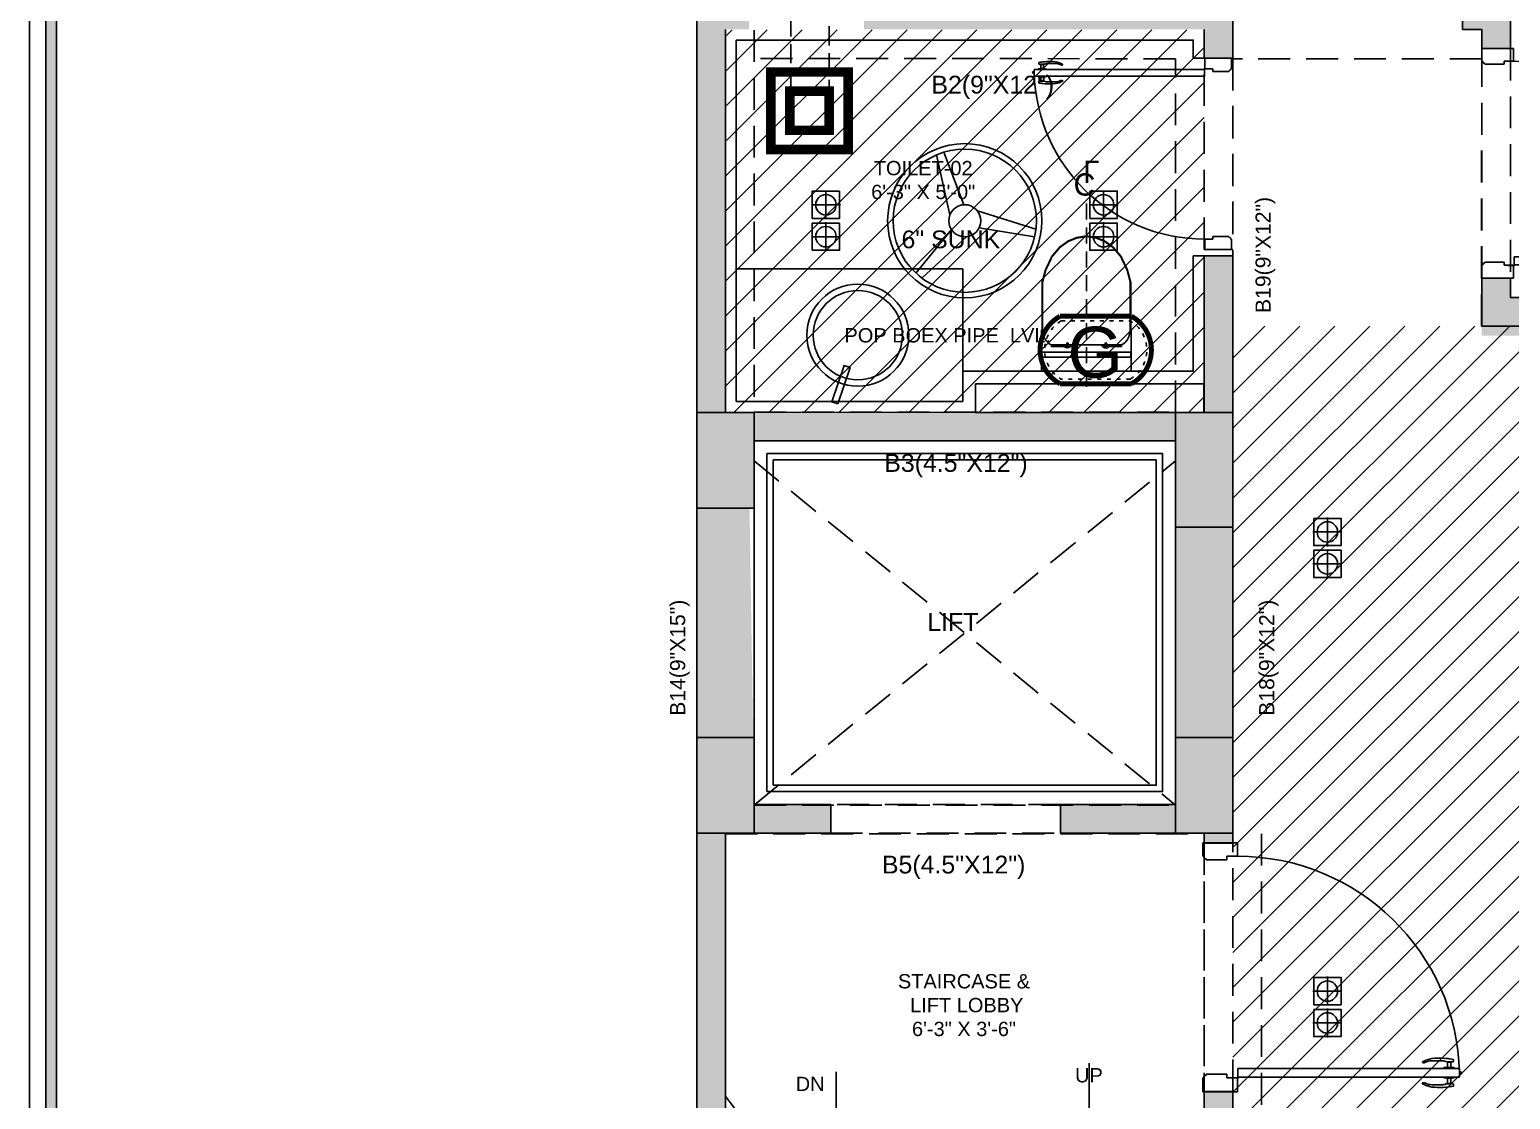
# Model space of a CAD drawing. Extents: x 374263 to 374793, y -84373 to -83661.
# Drawn here: x 374263.5 to 374495.5, y -84009.5 to -83841.8 of the extents above; entities that cross this region are included whole.
import ezdxf
from ezdxf.lldxf.tags import DXFTag

# ---------------------------------------------------------------- set-up
doc = ezdxf.new("R2010")
doc.units = 0
doc.header["$MEASUREMENT"] = 0
for name, pattern in [('ACAD_ISO03W100', [30, 12, -18]), ('DASH', [0.35, 0.25, -0.1]), ('DASHED2', [0.375, 0.25, -0.125]), ('HIDDEN', [0.375, 0.25, -0.125])]:
    doc.linetypes.add(name, pattern=pattern)
doc.layers.get('0').update_dxf_attribs({"linetype": 'CONTINUOUS'})
for name, color, linetype in [('_DIMENSION', 190, 'CONTINUOUS'), ('_ELEVATION__18', 6, 'CONTINUOUS'), ('_ELEVATION__30', 5, 'CONTINUOUS'), ('_HATCH_251', 251, 'CONTINUOUS'), ('_HATCH_253', 253, 'CONTINUOUS'), ('_HIDDEN', 2, 'ACAD_ISO03W100'), ('_TEXT', 3, 'CONTINUOUS'), ('BEAM', 7, 'DASH'), ('CEIL-CENTRE_LINE', 144, 'CENTER2'), ('COLUMN', 2, 'CONTINUOUS'), ('DOOR', 32, 'CONTINUOUS'), ('E-POWER', 3, 'CONTINUOUS'), ('FORMAT_BODER', 34, 'CONTINUOUS'), ('FORMAT_TEXT', 34, 'CONTINUOUS'), ('HATCH', 251, 'CONTINUOUS'), ('PLUMBING_FITTINGS', 155, 'CONTINUOUS'), ('TEXT', 3, 'CONTINUOUS'), ('TOILET_FIXTURES', 125, 'CONTINUOUS')]:
    doc.layers.add(name, color=color, linetype=linetype)
doc.styles.add('6_IN', font='arial.ttf', dxfattribs={"height": 6})
doc.styles.add('ABHAY', font='cityb___.ttf', dxfattribs={"height": 8})
doc.styles.add('TEXT', font='arial.ttf', dxfattribs={"height": 5})
tags = doc.linetypes.add('CENTER2', pattern=[1.125, 0.75, -0.125, 0.125, -0.125]).pattern_tags.tags
tags[10:11] = [DXFTag(74, 4), DXFTag(75, 0), DXFTag(340, '0'), DXFTag(46, 1.0), DXFTag(50, 0.0), DXFTag(44, 0.0), DXFTag(45, 0.0)]
tags[8:9] = [DXFTag(74, 4), DXFTag(75, 0), DXFTag(340, '0'), DXFTag(46, 1.0), DXFTag(50, 0.0), DXFTag(44, 0.0), DXFTag(45, 0.0)]
tags[6:7] = [DXFTag(74, 4), DXFTag(75, 0), DXFTag(340, '0'), DXFTag(46, 1.0), DXFTag(50, 0.0), DXFTag(44, 0.0), DXFTag(45, 0.0)]
tags[4:5] = [DXFTag(74, 4), DXFTag(75, 0), DXFTag(340, '0'), DXFTag(46, 1.0), DXFTag(50, 0.0), DXFTag(44, 0.0), DXFTag(45, 0.0)]

# ---------------------------------------------------------------- blocks, each defined once
blk = doc.blocks.new('HANDLE_')
at = {"color": 25}
for p, q in [((-0.7500000000004547, -1.09139e-11), (0.7500000000004547, 1.09139e-11)), ((-3.842498068636357, -0.8676284369915948), (-3.853216888692712, -0.9166993664020991)), ((-0.7499999999977263, -0.1250000000121645), (-0.7500000000004547, -1.20508e-11)), ((-0.7499999999977263, -0.1250000000121645), (0.7500000000022738, -0.1250000000121645)), ((-0.31193088684131, -0.1339285402199266), (-0.3119308868422195, -0.1250000000121645)), ((0.3032124157793987, -0.9556787557717143), (-0.3032124157766702, -0.9556787557717143)), ((-0.2933930870608492, -0.1524663399978863), (0.2933930870653967, -0.1524663399978863)), ((-0.2499999999986358, -0.902466339997886), (-0.2499999999986358, -0.1524663399978863)), ((-0.2499999999977263, -0.9024663399977724), (0.2500000000022737, -0.9024663399977724)), ((0.2500000000013642, -0.902466339997886), (0.2500000000013642, -0.1524663399977726)), ((0.3032124157793987, -0.9556787557717143), (0.3426731880731495, -0.95135046825294)), ((0.3119308868458575, -0.1339285402199266), (0.3119308868467669, -0.1250000000121645)), ((0.6463932587589625, -1.053500312676419), (0.646393258758053, -1.234952984337382)), ((0.7500000000022738, -0.1250000000121645), (0.7500000000004547, -1.20508e-11))]:
    blk.add_line(p, q, dxfattribs=at)
for centre, radius, start, end in [((-3.778072760740997, -0.9331134917514416), 0.0769159507294752, 167.6781249051478, 262.0686072607006), ((-3.767353940683732, -0.8840425623365034), 0.0769159507294752, 88.24931041742155, 167.6781249085744), ((-0.3009289805590924, -1.419460461631159), 0.4637873270867705, 90.28209423090686, 130.7272898885489), ((-0.2933930870608492, -0.1339285402175392), 0.0185377997804608, 180.0000000073801, 270), ((-0.2499999999986358, -0.9556787557762618), 0.0532124157783414, 90, 179.9999999951015), ((0.2500000000013642, -0.9556787557762618), 0.0532124157783414, 4.8983595e-09, 90), ((0.2933930870653967, -0.1339285402175392), 0.0185377997804608, 270, 359.9999999926198), ((0.415379954731634, -1.423615301906123), 0.477828784213676, 67.39559944381442, 98.75216363580843), ((0.5694773080263076, -1.234952984337155), 0.0769159507294752, 278.1758633467022, 359.9999999994072), ((0.5694773080290361, -1.053500312676192), 0.0769159507294752, 359.9999999998307, 67.39559944375627)]:
    blk.add_arc(centre, radius, start, end, dxfattribs=at)
for points, knots in [([(0.5804156764365871, -1.311087178844559), (0.2404666102843294, -1.359928414367117), (-0.5324436510968554, -1.500316170596986), (-2.807718213423413, -1.583981610057549), (-3.622089301655705, -1.037196674035044), (-3.779623931885451, -1.010556217176142), (-3.788686179886553, -1.009293665094332)], [0.06465077938968, 0.06465077938968, 0.06465077938968, 0.06465077938968, 0.4505205632379475, 1.832325763560979, 2.246212023165044, 2.271789688375158, 2.271789688375158, 2.271789688375158, 2.271789688375158]), ([(-0.6035313947181749, -1.067991453448598), (-0.6098302535333461, -1.068714258614932), (-0.6161585194799954, -1.069431592586282), (-0.7698983168706947, -1.08664164307754), (-0.9305572701600792, -1.099817278792102), (-2.418423520624401, -1.120246660228416), (-2.754086384392849, -1.10592491586908), (-3.055444082143821, -1.039428431763212), (-3.109407603767521, -1.023997047075339), (-3.205341281711751, -0.9890947827407216), (-3.252207411322614, -0.9665128117130732), (-3.367705836836193, -0.9102795760228444), (-3.434128194658569, -0.8767955881079386), (-3.560049150617032, -0.8354699217416055), (-3.607370699731744, -0.8233649423218594), (-3.697280721912193, -0.8102639610380036), (-3.733476652535956, -0.8081261451404771), (-3.765004116617547, -0.8071625141921002)], [0.6671451956050121, 0.6671451956050121, 0.6671451956050121, 0.6671451956050121, 0.6810983110480155, 0.6810983110480155, 1.004570596250969, 1.004570596250969, 1.651515166656878, 1.651515166656878, 1.812419402126525, 1.812419402126525, 1.988170690984935, 1.988170690984935, 2.163921979843344, 2.163921979843344, 2.251194067272754, 2.251194067272754, 2.323653162038147, 2.323653162038147, 2.323653162038147, 2.323653162038147])]:
    blk.add_open_spline(points, degree=3, knots=knots, dxfattribs=at)
blk = doc.blocks.new("D3'")
at = {"layer": 'DOOR', "color": 251}
for p, q in [((-3.364944593389736, 5.08796792857538), (-3.364944593389736, 37.09107455347919)), ((-2.114944593389735, 37.09107455348101), (-3.364944593389736, 37.09107455348101)), ((-2.582151463421723, 37.09107455348101), (-2.582151463421723, 37.42844256444266)), ((-2.114944593389735, 5.08796792857538), (-2.114944593389735, 37.09107455347919)), ((-36.00000000000046, 0), (-36.00000000000046, 5.000000000001818)), ((-34.03367700265244, 5.000000000001818), (-35.99999999999955, 5.000000000001818)), ((-36.00000000000091, 4.750000000000909), (-36, 0.2500000000009095)), ((-36.00000000000091, 4.750000000000909), (-36, 0.2500000000009095)), ((-36.00000000000046, 0.2500000000009095), (-36.00000000000046, 4.750000000000909)), ((-35.5, 5.000000000001818), (-35.5, 5.000000000001818)), ((-34.03367700265244, 5.000000000001818), (-34.03367700265244, 3.500000000001819)), ((-3.364944593389736, 5.08796792857538), (-2.114944593389735, 5.087967928577199)), ((-2.080378661138638, 5.089281034575833), (-2.952244309281923, 5.089281034574012)), ((-2.952244309281923, 5.073297343289596), (-2.952244309281923, 5.089281034574012)), ((-2.082332696775663, 5.073297343291415), (-2.952244309281923, 5.073297343289596)), ((-2.033677002652438, 5.000000000001818), (-2.033677002652438, 3.500000000001819)), ((-2.015983691284418, 5.006948337801077), (-2.015983691284418, 4.137036725293)), ((-2, 5.008902373436285), (-2, 4.137036725293)), ((-2.000000000000909, 5.000000000001818), (0, 5.000000000001818)), ((-0.75, 5.000000000001818), (-0.75, 5.000000000001818)), ((-0.75, 5.000000000001818), (-0.75, 5.000000000001818)), ((0, 0), (0, 5.000000000001818)), ((-4.547e-13, 0.2500000000045475), (-4.547e-13, 4.750000000004545)), ((-9.095e-13, 4.750000000007275), (0, 0.250000000007276)), ((-34.03367700265244, 3.500000000003637), (-33.53367700265244, 3.500000000001819)), ((-33.53367700265244, 3.500000000003637), (-33.53367700265244, 0.500000000003638)), ((-2.033677002652438, 3.500000000003637), (-2.533677002652437, 3.500000000001819)), ((-2.533677002652437, 3.500000000003637), (-2.533677002652437, 0.500000000003638)), ((-2.015983691284418, 4.137036725293), (-2, 4.137036725293)), ((-34.03367700265244, 1.819e-12), (-36.00000000000046, 0)), ((-34.03367700265244, 0.1381389938869688), (-34.03367700265244, 1.819e-12)), ((-33.53367700265244, 0.500000000001819), (-33.67181599653668, 0.500000000001819)), ((-2.533677002652437, 0.500000000001819), (-2.395538008768198, 0.500000000001819)), ((-2.033677002652438, 0.1381389938869688), (-2.033677002652438, 1.819e-12)), ((-2.033677002652438, 1.819e-12), (0, 0))]:
    blk.add_line(p, q, dxfattribs=at)
blk.add_circle((-2.015983691284644, 5.073297343291415), 0.0663490054912472, dxfattribs=at)
for centre, radius, start, end in [((-2.001500999663903, 5.06734061591726), 32.03224678733896, 91.32096415422062, 180.1204516170646), ((-2.582151463421951, 37.09107455348101), 0.3373680109623365, 90, 180), ((-34.03367700265267, 0.500000000001819), 0.3618609855343493, 269.9999999999479, 0), ((-2.033677002652666, 0.500000000001819), 0.3618609855343493, 180, 270.0000000000521)]:
    blk.add_arc(centre, radius, start, end, dxfattribs=at)
at = {"layer": 'DOOR', "color": 251, "extrusion": (0, 0, -1), "zscale": -1, "rotation": 90}
blk.add_blockref('HANDLE_', (3.364944593378821, 35.59107455347919), dxfattribs=at)
at = {"layer": 'DOOR', "color": 251, "rotation": 90}
blk.add_blockref('HANDLE_', (-2.114944593400648, 35.59107455347919), dxfattribs=at)
blk = doc.blocks.new('W_C')
at = {"layer": 'TOILET_FIXTURES', "color": 0, "linetype": 'DASHED2', "ltscale": 10}
blk.add_line((76930.99999999997, -182791.5000000001), (76930.99999999997, -182821.5), dxfattribs=at)
at = {"layer": 'TOILET_FIXTURES', "extrusion": (1.22205784014e-05, 1.87020996e-08, 0.9999999999253286)}
for p, q in [((76923.95652173957, -182793.999999999, 8.60753783063e-05), (76923.95652173857, -182800.4695277456, 8.61963720707e-05)), ((76923.95652173957, -182793.999999999, 8.60753783063e-05), (76938.0434782605, -182794.0000000011, -8.60753783074e-05)), ((76938.0434782605, -182794.0000000011, -8.60753783074e-05), (76938.04347825947, -182800.4695277477, -8.5954384543e-05)), ((76936.49315291051, -182798.091752719, -6.70529814524e-05), (76925.59165039148, -182798.0917527172, 6.61696847844e-05)), ((76924.10536490874, -182800.3274194626, 8.43747647169e-05), (76924.29398361118, -182799.6302133218, 8.20566958569e-05)), ((76937.91183730144, -182800.33395942, -8.43481913059e-05), (76937.72321859866, -182799.6302133239, -8.20563231911e-05))]:
    blk.add_line(p, q, dxfattribs=at)
for points, elevation in [([(76937.99213957172, -182796.1736521909), (76923.9565159943, -182796.1736521888), (76923.95651599416, -182796.9662218839), (76937.99213957161, -182796.9662218859)], 0.9367226854038214), ([(76926.19775980865, -182797.8268445524), (76925.52404355502, -182797.8268445523), (76925.52404355493, -182798.091752735), (76926.19775980862, -182798.091752735)], 0.9367226854038208), ([(76926.19775980865, -182797.8268445524), (76926.81610216126, -182797.8268445525), (76926.81610216117, -182798.0917527352), (76926.19775980862, -182798.091752735)], 0.9367226854038208), ([(76926.81610216126, -182797.8268445525), (76927.51750523978, -182797.8268445525), (76927.51750523974, -182798.0917527352), (76926.81610216117, -182798.0917527352)], 0.9367226854038204), ([(76935.27281509068, -182797.8429058157), (76934.54725813086, -182797.8429058155), (76934.54725813081, -182798.0917527362), (76935.27281509066, -182798.0917527364)], 0.9367226854038204), ([(76935.80513324692, -182797.8429058159), (76935.27281509068, -182797.8429058157), (76935.27281509066, -182798.0917527364), (76935.80513324687, -182798.0917527364)], 0.9367226854038208), ([(76936.49314716656, -182797.8429058159), (76935.80513324692, -182797.8429058159), (76935.80513324687, -182798.0917527364), (76936.4931471665, -182798.0917527366)], 0.9367226854038204)]:
    blk.add_lwpolyline(points, close=True, dxfattribs=dict(at, elevation=elevation))
at = {"layer": 'TOILET_FIXTURES', "extrusion": (1.22205784014e-05, 1.87020996e-08, 0.9999999999253286), "const_width": 0.3230591401852507}
for points, elevation in [([(76924.1053591638, -182800.3274194803), (76924.10535916264, -182807.9291317614)], 0.9367226854038208), ([(76924.10535916264, -182807.9291317614), (76924.59828323561, -182809.8091095084), (76925.60712904981, -182811.9464474375), (76926.84464669885, -182813.4116665592), (76928.18322757818, -182814.3634419875), (76929.4980696727, -182814.8842957426), (76931.081920971, -182815.1465199369)], 0.9367226854038212)]:
    blk.add_lwpolyline(points, dxfattribs=dict(at, elevation=elevation))
at = {"layer": 'TOILET_FIXTURES', "extrusion": (1.22205784014e-05, 1.87020996e-08, 0.9999999999253286), "const_width": 0.3230591401852507, "elevation": 0.9367226854038202}
blk.add_lwpolyline([(76937.91183155755, -182800.3274194824), (76937.91183155638, -182807.9249669013, -0.0641941157641644), (76937.91077524843, -182807.9331604468), (76937.41890748231, -182809.8091095103), (76936.41006166743, -182811.9464474392), (76935.172544018, -182813.4116665605), (76933.8339631385, -182814.3634419884), (76932.51912104362, -182814.884295743), (76930.93526974572, -182815.146519937)], format="xyb", dxfattribs=at)
at = {"layer": 'TOILET_FIXTURES', "extrusion": (1.22205784014e-05, 1.87020996e-08, 0.9999999999253286)}
for centre, radius in [((76928.04398853298, -182798.2938576332, 0.9367226854038214), 0.1205079526204136), ((76934.0509267175, -182798.297159632, 0.9367226854038215), 0.1315382488167764)]:
    blk.add_circle(centre, radius, dxfattribs=at)
for centre, radius, start, end in [((76926.40716609386, -182800.0588229607, 0.9367226854038203), 2.156216754448939, 114.1778502743317, 168.5344594617902), ((76928.01281549223, -182798.4489587993, 0.9367226854038205), 0.7952096467459662, 26.69219823938087, 128.5258389671439), ((76928.00948552696, -182798.3622299119, 0.936722685403821), 0.4736652703590666, 34.82209638647618, 145.1779035969845), ((76934.0426665876, -182798.2410837662, 0.9367226854038213), 0.6427739149827633, 38.27730437557205, 166.5661371476442), ((76934.0468132892, -182798.165288733, 0.9367226854038202), 0.3291560389786517, 12.90926341015889, 167.0907365728578), ((76935.610024627, -182800.0588229621, 0.9367226854038211), 2.156216754448939, 11.46554052120333, 65.82214970905258)]:
    blk.add_arc(centre, radius, start, end, dxfattribs=at)
at = {"layer": 'TOILET_FIXTURES', "color": 0, "linetype": 'DASHED2', "ltscale": 10, "char_height": 3.499999999999999, "width": 46.00910087005506, "attachment_point": 1, "style": 'ABHAY'}
for s, insert in [('\\A1;{\\fCentury Gothic|b0|i0|c0|p34;C}', (76928.99999999997, -182821.5)), ('\\A1;{\\fCentury Gothic|b0|i0|c0|p34;L}', (76930.50000000003, -182823.5000000001))]:
    blk.add_mtext(s, dxfattribs=dict(at, insert=insert))
blk = doc.blocks.new('WTRWF')
at = {"layer": 'PLUMBING_FITTINGS', "rotation": 180.0000078334754}
blk.add_blockref('W_C', (422106.4237395412, -345119.4306669388), dxfattribs=at)
blk = doc.blocks.new('IUGUR6R')
at = {"layer": 'HATCH'}
h = blk.add_hatch(color=256, dxfattribs=at)
h.dxf.hatch_style = 1
h.paths.add_polyline_path([(363093.4332951455, -82635.49281281409), (363084.4332951546, -82635.49281281409), (363084.4332951595, -82620.49281281409), (363093.4332951503, -82620.49281281409)])
h = blk.add_hatch(color=252, dxfattribs=at)
h.dxf.hatch_style = 1
h.paths.add_polyline_path([(363168.4332951457, -82638.49281281409), (363159.4332951548, -82638.49281281409), (363159.4332951503, -82620.49281281409), (363168.4332951412, -82620.49281281409)])
h = blk.add_hatch(color=252, dxfattribs=at)
h.dxf.hatch_style = 1
h.paths.add_polyline_path([(363093.4332951412, -82686.4428128141), (363084.4332951504, -82686.4428128141), (363084.4332951504, -82671.4428128141), (363093.4332951412, -82671.4428128141)])
h = blk.add_hatch(color=252, dxfattribs=at)
h.dxf.hatch_style = 1
h.paths.add_polyline_path([(363168.4332951412, -82686.4428128141), (363159.4332951503, -82686.4428128141), (363159.4332849422, -82671.4428128141), (363168.4332849331, -82671.4428128141)])
at = {"layer": 'COLUMN', "ltscale": 10}
for points in [[(363093.4332951455, -82635.49281281409), (363084.4332951546, -82635.49281281409), (363084.4332951595, -82620.49281281409), (363093.4332951503, -82620.49281281409)], [(363168.4332951457, -82638.49281281409), (363159.4332951548, -82638.49281281409), (363159.4332951503, -82620.49281281409), (363168.4332951412, -82620.49281281409)], [(363093.4332951412, -82686.4428128141), (363084.4332951504, -82686.4428128141), (363084.4332951504, -82671.4428128141), (363093.4332951412, -82671.4428128141)], [(363168.4332951412, -82686.4428128141), (363159.4332951503, -82686.4428128141), (363159.4332849422, -82671.4428128141), (363168.4332849331, -82671.4428128141)]]:
    blk.add_lwpolyline(points, close=True, dxfattribs=at)
blk = doc.blocks.new('RF')
at = {"layer": '_ELEVATION__18', "ltscale": 12, "const_width": 1.066210281212989}
blk.add_lwpolyline([(180518.3899854933, -96041.36760216898), (180502.8432171151, -96041.36760216921, -0.5903954171693245), (180502.8432171151, -96026.69798343319), (180518.3899854933, -96026.69798343319, -0.5903954171709516), (180518.3899854933, -96041.36760216898, 0.5903954171709516)], format="xyb", dxfattribs=at)
at = {"layer": '_HATCH_251', "linetype": 'ACAD_ISO03W100', "ltscale": 0.07}
blk.add_lwpolyline([(180518.1236733271, -96040.36760216898), (180503.1095292813, -96040.36760216921, -0.5677755705015859), (180503.1095292813, -96027.69798343319), (180518.1236733271, -96027.69798343319, -0.5677755705028685)], format="xyb", close=True, dxfattribs=at)
at = {"layer": '_TEXT', "insert": (180510.4947465362, -96040.19575134157), "char_height": 11.05446819561627, "width": 125.1391115068804, "attachment_point": 8, "style": '6_IN'}
blk.add_mtext('\\A1;{\\fSwis721 BdOul BT|b0|i0|c0|p82;G}', dxfattribs=at)
blk = doc.blocks.new('GTGT')
at = {"layer": '_HATCH_253', "ltscale": 12}
h = blk.add_hatch(color=251, dxfattribs=at)
h.dxf.hatch_style = 1
h.paths.add_polyline_path([(367154.9102368082, -82872.52677304824), (367154.9102368082, -82877.27676515239), (367124.3397711361, -82877.27676554132), (367124.339771136, -82872.52677343717), (367103.2936535343, -82872.52677343716), (367103.29361049, -82868.02677340235), (367098.7931801061, -82868.02677340788), (367098.7931800766, -82850.02590491815), (367103.2934383046, -82850.02590491262), (367103.2931800512, -82823.02720459795), (367103.2931800471, -82823.02677335068), (367152.8030429758, -82823.02677335622), (367152.8030429764, -82818.52677335622), (367103.2930549289, -82818.52677335622), (367103.2930549289, -82703.02677335622), (367189.9697903104, -82703.02677335616), (367189.9697903104, -82698.52677335616), (367178.2930727279, -82698.52677335619), (367178.2930549672, -82598.24072559718), (367173.7930549289, -82598.02434133648), (367173.7930549289, -82698.5261128873), (367098.7937429174, -82698.52611288725), (367098.7930549243, -82557.52677335619), (367115.2930549289, -82557.52677335619), (367115.2930549289, -82553.02677335622), (367103.2930549198, -82553.02677335622), (367102.4044610281, -82496.02677335619), (367169.2930518665, -82496.02677335619), (367169.2930518665, -82553.02676110645), (367151.2930549289, -82553.02677335619), (367151.2930549289, -82557.52677335622), (367173.7930549243, -82557.52677335622), (367173.793054929, -82559.07729268054), (367178.2930549289, -82559.07734643227), (367178.2930447116, -82467.02944128621), (367173.7930549243, -82467.02852750702), (367173.7930549243, -82491.52594530841), (367173.7930549243, -82491.57677335621), (367098.7930552755, -82491.52594530124), (367098.7930549289, -82431.52677335622), (367102.4831685448, -82431.52677335622), (367102.4831685448, -82427.01457387483), (367098.6732821608, -82427.01396078014), (367098.6894921752, -82403.52677335622), (367129.1887950877, -82403.52677335612), (367129.1887950877, -82427.01747047149), (367129.1887950877, -82427.01808356617), (367120.4831685448, -82427.01747047149), (367120.4831685448, -82431.52677335622), (367173.7930549291, -82431.52677335622), (367173.7930549291, -82436.02677335622), (367178.2930549291, -82436.02677335622), (367178.2930549291, -82427.02677335622), (367133.6849342408, -82427.01880709405), (367133.6887945086, -82399.03097262213), (367103.2431451681, -82399.02677335622), (367103.342966418, -82280.02471294171), (367105.7992928159, -82280.02677335622), (367152.9020962794, -82280.02677335622), (367152.9020962794, -82275.52677330651), (367094.2930549289, -82275.52677335622), (367094.2930549289, -82881.52677335622), (367191.719405025, -82881.52677335622), (367191.7194050239, -82868.02677226064), (367187.2194050311, -82868.02677166574), (367187.21940503, -82872.52677284226)])
h = blk.add_hatch(color=251, dxfattribs=at)
h.dxf.hatch_style = 1
h.paths.add_polyline_path([(367212.793054929, -82275.52677336917), (367221.793054929, -82275.52677335622), (367221.7930549416, -82283.7767733508), (367217.2930549235, -82283.7767733508), (367217.293054929, -82280.02677335622), (367212.7930549264, -82280.02677335366)])
h.paths.add_polyline_path([(367217.2930546341, -82304.7767733508), (367221.7930549525, -82304.7767733508), (367221.793054929, -82307.52677335622), (367226.2930535841, -82307.52677258023), (367226.2930535135, -82312.02677258023), (367221.793054929, -82312.02677335622), (367221.7930549285, -82434.52677335628), (367217.2930549285, -82434.52677335628), (367217.2930549291, -82431.52677335619), (367214.2930549291, -82431.52677335622), (367214.2930549291, -82427.02677335622), (367217.293054929, -82427.02677335622)])
edge = h.paths.add_edge_path()
edge.add_line((367329.7930549288, -82726.65945583295), (367329.7930549288, -82697.02677335619))
edge.add_line((367329.7930549288, -82697.02677335619), (367300.79304473, -82697.02677335616))
edge.add_line((367300.79304473, -82697.02677335616), (367300.79304473, -82692.52677335616))
edge.add_line((367300.79304473, -82692.52677335616), (367329.79304473, -82692.52677335619))
edge.add_line((367329.79304473, -82692.52677335619), (367329.7930447299, -82479.52677335619))
edge.add_line((367329.7930447299, -82479.52677335619), (367217.2930549291, -82479.52677335619))
edge.add_line((367217.2930549291, -82479.52677335619), (367217.2930549285, -82470.52677335622))
edge.add_line((367217.2930549285, -82470.52677335622), (367221.7930549285, -82470.52677335622))
edge.add_line((367221.7930549285, -82470.52677335622), (367221.7930549287, -82475.02677335622))
edge.add_line((367221.7930549287, -82475.02677335622), (367329.7930549288, -82475.02677335635))
edge.add_line((367329.7930549288, -82475.02677335635), (367329.7935345143, -82313.5255941565))
edge.add_line((367329.7935345143, -82313.5255941565), (367325.2930549289, -82313.52559415647))
edge.add_line((367325.2930549289, -82313.52559415647), (367325.293054929, -82288.02677335622))
edge.add_line((367325.293054929, -82288.02677335622), (367278.2930549289, -82288.02677335622))
edge.add_line((367278.2930549289, -82288.02677335622), (367278.2930549288, -82312.02677335622))
edge.add_line((367278.2930549288, -82312.02677335622), (367262.2930535605, -82312.02677335622))
edge.add_line((367262.2930535605, -82312.02677335622), (367262.2930535605, -82307.52677335622))
edge.add_line((367262.2930535605, -82307.52677335622), (367273.7930549289, -82307.52677335624))
edge.add_line((367273.7930549289, -82307.52677335624), (367273.7930549289, -82283.52677335622))
edge.add_line((367273.7930549289, -82283.52677335622), (367334.2930549291, -82283.52677335622))
edge.add_line((367334.2930549291, -82283.52677335622), (367334.2932020692, -82845.52677335622))
edge.add_line((367334.2932020692, -82845.52677335622), (367318.793054958, -82845.52677339004))
edge.add_line((367318.793054958, -82845.52677339004), (367318.793054958, -82841.0267733224))
edge.add_line((367318.793054958, -82841.0267733224), (367325.293047143, -82841.02677335622))
edge.add_line((367325.293047143, -82841.02677335622), (367329.7930549289, -82841.02677335622))
edge.add_line((367329.7930549289, -82841.02677335622), (367329.7930549289, -82816.26136971677))
h = blk.add_hatch(color=251, dxfattribs=at)
h.dxf.hatch_style = 1
h.paths.add_polyline_path([(367329.7930549288, -82719.52559414729), (367329.7930549288, -82697.02677335619), (367300.79304473, -82697.02677335616), (367300.79304473, -82692.52677335616), (367329.79304473, -82692.52677335619), (367329.7930447299, -82478.02677335619), (367217.2930549291, -82478.02677335619), (367217.2930549285, -82470.52677335622), (367221.7930549285, -82470.52677335622), (367221.7930549287, -82473.52677335624), (367329.7930549288, -82473.52677335637), (367329.7935345143, -82313.5255941565), (367325.2930549289, -82313.52559415647), (367325.2930549289, -82288.02677335622), (367278.2930549288, -82288.02677335622), (367278.2930549288, -82312.02677335622), (367262.2930535605, -82312.02677335622), (367262.2930535605, -82307.52677335622), (367273.7930549289, -82307.52677335624), (367273.7930549289, -82283.52677335622), (367334.2930549291, -82283.52677335622), (367334.2932020692, -82845.52677335622), (367318.793054958, -82845.52677339004), (367318.793054958, -82841.0267733224), (367325.293047143, -82841.02677335622), (367329.7930549289, -82841.02677335622), (367329.7930549289, -82824.5255942843), (367325.2935371652, -82824.5255942843), (367325.2935371652, -82815.5255942843), (367329.7930549289, -82815.5255942843), (367329.7930549288, -82728.52559414729), (367325.2935242965, -82728.52559414729), (367325.2935242965, -82719.52559414729)])
at = {"layer": '_HATCH_253', "color": 251, "ltscale": 10}
for p, q in [((367173.7930549291, -82436.02677335622), (367172.0993320484, -82436.02677335622)), ((367178.2933571756, -82553.02559415645), (367178.2933571756, -82553.02559415642)), ((367178.2933571755, -82553.02559415648), (367178.2933571755, -82553.02559415648))]:
    blk.add_line(p, q, dxfattribs=at)
at = {"layer": '_HATCH_253', "color": 251}
for p, q in [((367155.7930549289, -82643.5898137305), (367155.7930549289, -82593.61154099961)), ((367116.1158211827, -82643.52677405256), (367116.1158211827, -82594.94008262482))]:
    blk.add_line(p, q, dxfattribs=at)
at = {"layer": '_HATCH_253', "color": 251, "ltscale": 12}
for points in [[(367094.2930549289, -82881.52677335622), (367094.2930549289, -82275.52677335622)], [(367178.2930549291, -82427.02677335622), (367178.2943624778, -82436.02677335622), (367173.7930549291, -82436.02677335622), (367173.7930549291, -82431.52677335622)], [(367098.7930549289, -82431.52677335622), (367098.7930552755, -82491.52677335622), (367173.7930549243, -82491.57677335621), (367173.7930549291, -82467.02852750702), (367178.2930447116, -82467.02944128621), (367178.2930549289, -82559.07734643227), (367173.793054929, -82559.07729268054), (367173.7930549243, -82557.52677335622), (367151.2930549289, -82557.52677335622), (367151.2930549289, -82553.02677335619), (367169.2930518665, -82553.02676110645), (367169.2930518665, -82496.02677335619), (367103.2930549264, -82496.02677335622), (367103.2930549198, -82553.02677335622), (367115.2930549289, -82553.02677335622), (367115.2930549289, -82557.52677335619), (367098.7930549243, -82557.52677335622), (367098.7937429174, -82698.52611288725)], [(367173.7930549289, -82698.5261128873), (367173.793054929, -82598.02434133648), (367178.2930549289, -82598.02434133648), (367178.2930727279, -82698.52677335619)], [(367329.79304473, -82692.52677335619), (367329.7930447299, -82478.02677335619), (367217.2930549291, -82478.02677335619), (367217.2930549285, -82470.52677335622), (367221.7930549285, -82470.52677335622), (367221.7930549287, -82473.52677335622), (367329.7930549288, -82473.52677335635), (367329.7935345143, -82313.5255941565), (367325.2930549289, -82313.52559415647), (367325.293054929, -82288.02677335622), (367278.2930549289, -82288.02677335622), (367278.2930549288, -82312.02677335622), (367262.2930535605, -82312.02677335622), (367262.2930535605, -82307.52677335622), (367273.7930549289, -82307.52677335624), (367273.7930549289, -82283.52677335622), (367334.2930549291, -82283.52677335622), (367334.2932020692, -82845.52677335622)], [(367137.9696152675, -82487.07674887402), (367137.9677214617, -82491.57674887408), (367173.7560216912, -82491.57674866733), (367173.7560216128, -82487.07674762343), (367137.9696152675, -82487.07674887402)]]:
    blk.add_lwpolyline(points, dxfattribs=at)
blk.add_lwpolyline([(367217.2930546341, -82304.7767733508), (367221.7930549525, -82304.7767733508), (367221.793054929, -82307.52677335622), (367226.2930535841, -82307.52677258023), (367226.2930535135, -82312.02677258023), (367221.793054929, -82312.02677335622), (367221.7930549285, -82434.52677335628), (367217.2930549285, -82434.52677335628), (367217.2930549291, -82431.52677335619), (367214.2930549291, -82431.52677335622), (367214.2930549291, -82427.02677335622), (367217.293054929, -82427.02677335622)], close=True, dxfattribs=at)
at = {"layer": '_HATCH_253', "color": 251, "ltscale": 10}
blk.add_lwpolyline([(367173.7930549291, -82467.02898439662), (367172.0993320484, -82467.02898439662), (367172.099332749, -82485.07674768132), (367135.9696152675, -82485.07674887402), (367135.9684549927, -82489.83375618447), (367100.4867778096, -82489.8330517235), (367100.4867778096, -82433.22049623693), (367172.0993320484, -82433.19156717906), (367172.0993320484, -82436.02861779893)], dxfattribs=at)
at = {"layer": '_HATCH_253', "color": 251, "linetype": 'DASHED2', "ltscale": 20}
for points in [[(367173.7943624778, -82466.02861779893), (367173.7943624778, -82436.02677335622), (367178.2943624778, -82436.02677335622), (367178.2943624778, -82466.02861779893)], [(367221.7930549285, -82434.52677335628), (367221.7930549285, -82470.52677335622), (367217.2930549285, -82470.52677335622), (367217.2930549285, -82434.52677335628)], [(367115.2930549289, -82557.52677335619), (367151.2930549289, -82557.52677335619), (367151.2930549289, -82553.02677335619), (367115.2930549289, -82553.02677335619)], [(367178.2930549289, -82598.02428758473), (367178.2930549289, -82559.07731955641), (367173.7930549289, -82559.07731955641), (367173.7930549289, -82598.02428758473)]]:
    blk.add_lwpolyline(points, close=True, dxfattribs=at)
at = {"layer": '_HATCH_253', "color": 251, "ltscale": 0.2}
for points in [[(367135.9684549927, -82469.08375597783), (367100.4867778096, -82469.08375616165), (367100.4867778096, -82489.83375636829), (367135.9684549927, -82489.83375618447)], [(367116.3886379271, -82490.22480065623), (367115.4422834222, -82489.90167041778), (367117.3791939785, -82484.20176541488), (367118.3255484834, -82484.52489565333)]]:
    blk.add_lwpolyline(points, close=True, dxfattribs=at)
at = {"layer": '_HATCH_253', "color": 251, "linetype": 'CONTINUOUS', "ltscale": 10}
for points in [[(367105.2930549289, -82551.02677335619), (367167.2930549289, -82551.02677335622), (367167.2930549289, -82498.02677335619), (367105.2930549289, -82498.02677335619)], [(367106.2930549289, -82550.02677335619), (367166.2930549289, -82550.02677335622), (367166.2930549289, -82499.02677335619), (367106.2930549289, -82499.02677335619)]]:
    blk.add_lwpolyline(points, close=True, dxfattribs=at)
at = {"layer": '_HATCH_253', "color": 251, "ltscale": 0.2}
for radius in [8, 7]:
    blk.add_circle((367119.5363320269, -82479.45875626491), radius, dxfattribs=at)
at = {"layer": '_HATCH_253', "color": 251}
blk.add_blockref('IUGUR6R', (4009.860239345056, 128.9172186576179), dxfattribs=at)
at = {"layer": '_HATCH_253', "color": 251, "ltscale": 10}
for p, xscale, yscale, zscale, rotation in [((367178.087343771, -82436.02725075696), 0.8333333333333095, 0.8333333333333095, 0.8333333333333095, 90), ((367217.2930549285, -82470.52677335622), 0.9999309507931979, 0.9999309507931979, 0.9999309507931979, 270), ((367173.5825921769, -82598.07731955641), 1.084780248513143, 1.084780248513143, 1.084780248513143, 270)]:
    blk.add_blockref("D3'", p, dxfattribs=dict(at, xscale=xscale, yscale=yscale, zscale=zscale, rotation=rotation))
at = {"layer": '_HATCH_253', "color": 251, "xscale": -1}
blk.add_blockref('WTRWF', (712330.7470009867, 79840.3644379021, 8.60753783069e-05), dxfattribs=at)
at = {"layer": '_HATCH_253', "color": 251, "linetype": 'BYBLOCK', "xscale": 0.7212602148737174, "yscale": 0.7212602148737174, "zscale": 0.7212602148737174}
blk.add_blockref('RF', (236961.6896729085, -13216.25931470926), dxfattribs=at)
at = {"layer": '_HATCH_253', "color": 251, "char_height": 2.242139876148006, "width": 25.3152430196307, "attachment_point": 8, "style": 'TEXT'}
for s, insert in [('\\A1;TOILET-02\\P6\'-3" X 5\'-0"', (367129.7770610502, -82458.15371972305)), ('\\A1;STAIRCASE &\\P LIFT LOBBY \\P6\'-3" X 3\'-6"', (367136.1735214129, -82589.38130422134)), ('\\A1;UP', (367155.7536200876, -82596.64087992621)), ('\\A1;DN', (367112.0630625502, -82597.96942155142))]:
    blk.add_mtext(s, dxfattribs=dict(at, insert=insert))
blk = doc.blocks.new('CF')
at = {"layer": 'E-POWER'}
for p, q in [((-8.774082959804218, 20.49476412631338), (-4.624768626163132, 1.872461116116028)), ((-0.2910264220117824, 4.98095363345783), (-6.527059153537266, 21.31706797782681)), ((22.13602786118281, -2.648803328534996), (3.933983204784454, 3.068936561983719)), ((-4.168119172201841, -2.74251308899693), (-15.19759282885934, -16.31113302771701)), ((4.459145592903951, -2.238440541586897), (21.72465198434656, -5.005934947148489)), ((-13.36194490359048, -17.84596079825133), (0.6907854140736163, -4.941397675625922))]:
    blk.add_line(p, q, dxfattribs=at)
blk.add_circle((0, 0), 24, dxfattribs=at)
for major_axis, ratio, start_param, end_param in [((-22.29393265486237, 0.0213383880196572), 0.9999999998009174, 3.14254979210089, 9.425735099280477), ((3.528072807996227, 3.528072807996227), 0.9999999999969872, 5.497787143780628, 11.78097245096021)]:
    blk.add_ellipse((0, 0), major_axis=major_axis, ratio=ratio, start_param=start_param, end_param=end_param, dxfattribs=at)
blk = doc.blocks.new('CONCEALED_LIGHTS')
at = {"linetype": 'BYBLOCK', "ltscale": 0.1}
blk.add_lwpolyline([(1575.838858630336, -26814.89776304929), (1579.838858630336, -26814.89776304929), (1579.838858630336, -26810.89776304929), (1575.838858630336, -26810.89776304929)], close=True, dxfattribs=at)
for points in [[(1577.838858630334, -26815.01908339285), (1577.838858630337, -26810.77644270573)], [(1575.717538286775, -26812.89776304929), (1579.960178973895, -26812.89776304929)]]:
    blk.add_lwpolyline(points, dxfattribs=at)
blk.add_circle((1577.838858630336, -26812.89776304929), 1.5, dxfattribs=at)
blk = doc.blocks.new('THRTHTY')
at = {"layer": 'BEAM', "linetype": 'HIDDEN', "ltscale": 20}
for p, q in [((374349.018738421, -82336.21497289548), (374310.0192077839, -82336.21497289548)), ((374310.0192077839, -82336.21497289548), (374310.0192077839, -82442.62894880451)), ((374349.0181565383, -82378.12980222623), (374349.018738421, -82336.21497289548)), ((374305.5187384207, -82598.72797554586), (374230.5187282092, -82498.88750458376))]:
    blk.add_line(p, q, dxfattribs=at)
for points in [[(374226.0187282221, -82175.62980222626), (374226.0187282221, -82781.6298022392)], [(374235.0187282221, -82331.72974267598), (374235.0187282221, -82394.72863600566)], [(374235.0188677697, -82391.65480223908), (374301.018565295, -82391.6548022393), (374301.0187281457, -82336.22273579512), (374235.0187454943, -82336.17824608937)], [(374235.0185651272, -82396.12980222855), (374301.0188675955, -82396.12980224981)], [(374235.0184257458, -82399.27838874074), (374301.0192047269, -82453.22863601486)], [(374235.0187282221, -82399.22863600566), (374235.0187282221, -82453.22745679664)], [(374235.019283048, -82453.22745680655), (374301.0187282141, -82399.278388762)], [(374301.0187251596, -82399.22863600563), (374301.0192047269, -82453.22863601486)], [(374235.019283048, -82453.22745680655), (374301.0187251596, -82453.22863600629)], [(374230.5187282063, -82598.72679633654), (374230.5187282063, -82457.72737618857), (374305.5192077797, -82457.72871967652), (374305.5187282221, -82598.72863600569)], [(374314.5186655306, -82457.72747211052), (374314.518185975, -82598.72679633653), (374457.0191975896, -82598.72679633574)]]:
    blk.add_lwpolyline(points, dxfattribs=at)
at = {"layer": 'TEXT', "style": 'TEXT'}
for s, p in [('B2(9"X12")', (374262.7913736907, -82341.67930817157)), ('B3(4.5"X12")', (374255.4054592252, -82400.99206199335)), ('B5(4.5"X12")', (374255.042692807, -82463.95973215257))]:
    blk.add_text(s, height=2.789587674644085, dxfattribs=at).set_placement(p)
for s, p in [('B19(9"X12")', (374315.9504814457, -82376.0863637705)), ('B14(9"X15")', (374224.2094157508, -82439.23560168713)), ('B18(9"X12")', (374316.5152651208, -82439.23560168713))]:
    blk.add_text(s, height=2.372476828180635, rotation=90, dxfattribs=at).set_placement(p)
at = {"layer": 'TEXT', "char_height": 2.789587674644085, "attachment_point": 1, "style": 'TEXT'}
for s, insert in [('6" SUNK', (374258.1095967581, -82363.14753882389)), ('LIFT', (374262.1542431958, -82423.12676245988))]:
    blk.add_mtext_dynamic_manual_height_columns(s, width=33.13605142501183, gutter_width=25, heights=[0], dxfattribs=dict(at, insert=insert))
blk = doc.blocks.new('F_VC_X')
at = {"layer": '_ELEVATION__30', "ltscale": 0.3, "const_width": 1.5}
for points in [[(123990.3676447044, -138379.5061914127), (124002.5127589444, -138379.5061914127), (124002.5127589444, -138391.6513056527), (123990.3676447044, -138391.6513056527)], [(123993.3676447044, -138382.5061914127), (123999.5127589444, -138382.5061914127), (123999.5127589444, -138388.6513056527), (123993.3676447044, -138388.6513056527)]]:
    blk.add_lwpolyline(points, close=True, dxfattribs=at)

msp = doc.modelspace()

# ---------------------------------------------------------------- hatches: boundary and pattern name
at = {"layer": '_DIMENSION', "ltscale": 20}
h = msp.add_hatch(dxfattribs=at)
h.set_pattern_fill('ANSI31', color=251, scale=31)
h.set_pattern_definition([(45, (0, -1374.215838302858), (-2.740038777097872, 2.740038777097872), [])])
h.paths.add_polyline_path([(374447.539537011, -83841.80809202713), (374372.5390574491, -83841.80809202713), (374372.5390574491, -83901.85691282738), (374447.539537011, -83901.85691282738)])
h = msp.add_hatch(dxfattribs=at)
h.set_pattern_fill('ANSI31', color=251, scale=31)
h.set_pattern_definition([(45, (-324.9084297763184, -1374.215838302858), (-2.740038777097872, 2.740038777097872), [])])
h.paths.add_polyline_path([(374603.5390475922, -83888.25927122685), (374452.0390577911, -83888.25927122685), (374452.0390577911, -84102.75927122685), (374603.5390475922, -84102.75927122685)])
edge = h.paths.add_edge_path(flags=16)
edge.add_line((374577.5423894473, -83912.25927122684), (374577.5423894472, -84078.7592746803))
edge.add_arc((374571.5423894472, -84078.7592746803), 6, 270, 360, ccw=False)
edge.add_line((374571.5423894472, -84084.7592746803), (374515.0423632174, -84084.7592746803))
edge.add_arc((374515.0423632174, -84078.7592746803), 6, 180, 270, ccw=False)
edge.add_line((374509.0423632174, -84078.7592746803), (374509.0423632175, -83912.25927122684))
edge.add_arc((374515.0423632175, -83912.25927122684), 6, 90, 180, ccw=False)
edge.add_line((374515.0423632175, -83906.25927122684), (374571.5423894473, -83906.25927122684))
edge.add_arc((374571.5423894473, -83912.25927122684), 6, 0, 90, ccw=False)
at = {"layer": 'HATCH'}
h = msp.add_hatch(color=43, dxfattribs=at)
h.dxf.hatch_style = 1
h.paths.add_polyline_path([(374266.0412682334, -83663.76618366918), (374764.2211455237, -83663.76618366918), (374764.2211455237, -84370.36825451953), (374266.0412682334, -84370.36825451953)])
h.paths.add_polyline_path([(374267.735757612, -83665.4606730477), (374762.5266561451, -83665.4606730477), (374762.5266561451, -84368.673765141), (374267.735757612, -84368.673765141)], flags=16)

# ---------------------------------------------------------------- linework, layer by layer
at = {"layer": 'BEAM', "color": 12, "ltscale": 12}
msp.add_lwpolyline([(374382.7812145364, -83851.26523044861), (374382.7812145364, -83828.66955975699), (374388.7812145364, -83828.66955975699), (374388.7812145364, -83851.42558862054)], dxfattribs=at)
at = {"layer": 'FORMAT_BODER'}
for points in [[(374266.0412682334, -83663.76618366918), (374764.2211455237, -83663.76618366918), (374764.2211455237, -84370.36825451953), (374266.0412682334, -84370.36825451953)], [(374267.735757612, -83665.4606730477), (374762.5266561451, -83665.4606730477), (374762.5266561451, -84368.673765141), (374267.735757612, -84368.673765141)]]:
    msp.add_lwpolyline(points, close=True, dxfattribs=at)
at = {"layer": 'FORMAT_TEXT'}
msp.add_lwpolyline([(374263.4995341657, -83661.22444960134), (374766.7628795915, -83661.22444960134), (374766.7628795915, -84372.90998858734), (374263.4995341657, -84372.90998858734)], close=True, dxfattribs=at)

# ---------------------------------------------------------------- block references
at = {"layer": '_DIMENSION'}
msp.add_blockref('GTGT', (7273.74600286223, -1410.23249787066), dxfattribs=at)
at = {"layer": '_ELEVATION__30', "rotation": 270}
msp.add_blockref('F_VC_X', (512771.2874059492, 40141.94205608382), dxfattribs=at)
at = {"layer": '_HIDDEN', "linetype": 'BYBLOCK', "yscale": 1.06788682975941, "zscale": 1.06788682975941, "rotation": 180}
for p, xscale in [((376073.2399522326, -112502.3897701998), 1.06788682975941), ((372746.8396250911, -112502.3897701998), -1.06788682975941), ((376073.2399522326, -112507.3897701998), 1.06788682975941), ((372746.8396250911, -112507.3897701998), -1.06788682975941), ((372781.9143068336, -112553.6863921556), -1.06788682975941), ((372781.9143068336, -112558.6863921556), -1.06788682975941), ((372781.9143068338, -112625.6680278409), -1.06788682975941), ((372781.9143068338, -112630.6680278409), -1.06788682975941)]:
    msp.add_blockref('CONCEALED_LIGHTS', p, dxfattribs=dict(at, xscale=xscale))
at = {"layer": 'CEIL-CENTRE_LINE', "ltscale": 25, "xscale": 0.5035773940340078, "yscale": 0.5035773940340078, "zscale": 0.5035773940340078}
msp.add_blockref('CF', (374410.0397886619, -83871.7493812833), dxfattribs=at)
at = {"layer": 'TEXT'}
msp.add_blockref('THRTHTY', (142.020341429743, -1510.129469000618), dxfattribs=at)

# ---------------------------------------------------------------- texts
at = {"layer": '_TEXT', "ltscale": 12, "insert": (374390.317356706, -83888.59300333614), "char_height": 2.242299619697536, "attachment_point": 1, "style": '6_IN'}
msp.add_mtext_dynamic_manual_height_columns('\\A1; POP BOEX PIPE  LVL. ', width=34.80831971380099, gutter_width=11.21149809848768, heights=[2.941297522972962], dxfattribs=at)

doc.saveas('drawing.dxf')
